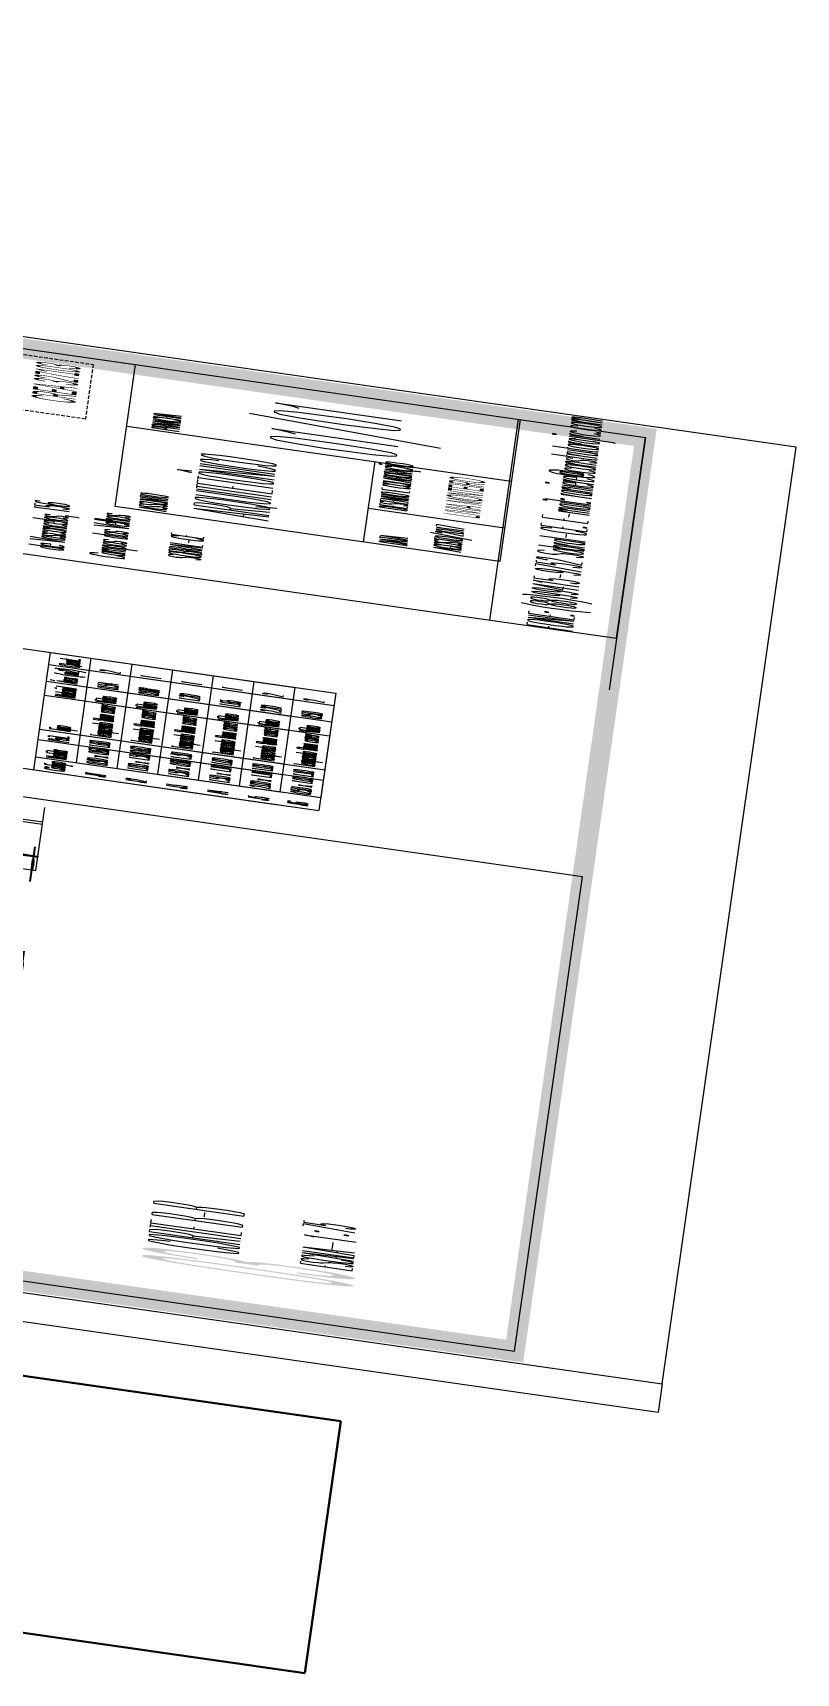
# Model space of a CAD drawing. Header units: millimetres. Extents: x -361192058 to 101130107379, y -14071650034 to 19218552450.
# Drawn here: x -130000.3 to -129774.6, y 44844 to 45329.4 of the extents above; entities that cross this region are included whole.
import ezdxf
from ezdxf.enums import TextEntityAlignment as Align

# ---------------------------------------------------------------- set-up
doc = ezdxf.new("R2010")
doc.units = ezdxf.units.MM
doc.header["$LTSCALE"] = 0.5
doc.linetypes.add('HIDDEN2', pattern=[0.1875, 0.125, -0.0625])
for name, color, linetype in [('02', 2, 'Continuous'), ('14-04-Texto-04', 3, 'Continuous'), ('CERAMICA', 8, 'Continuous'), ('CERC02', 3, 'Continuous'), ('parede', 2, 'Continuous'), ('TEXT', 2, 'Continuous'), ('TEXTO2', 3, 'Continuous'), ('TXT_0', 7, 'Continuous'), ('TXT_1', 3, 'Continuous')]:
    doc.layers.add(name, color=color, linetype=linetype)
for name, color, linetype, lineweight in [('E-TXT-G', 3, 'Continuous', 30), ('E-TXT-W', 7, 'Continuous', 15), ('E-TXT-Y', 2, 'Continuous', 40)]:
    doc.layers.add(name, color=color, linetype=linetype, lineweight=lineweight)
doc.styles.add('REG140', font='romans.shx', dxfattribs={"width": 0.8, "height": 0.35})
doc.styles.add('REG80', font='romans.shx', dxfattribs={"width": 0.8, "height": 0.1})
doc.styles.add('ROMAND', font='romand', dxfattribs={"height": 0.3})
doc.styles.add('ROMANS', font='romans', dxfattribs={"height": 0.1})
doc.styles.add('SANSSERIF', font='sas_____.pfb', dxfattribs={"height": 1})
doc.styles.add('SANSSERIF2', font='sanssb__.ttf', dxfattribs={"width": 0.8})
doc.styles.get("Standard").update_dxf_attribs({"font": 'txt.shx', "height": 0.12})
doc.dimstyles.new('ESCALA50', dxfattribs={"dimtxt": 0.1, "dimasz": 0.06, "dimexe": 0.18, "dimexo": 0.06, "dimgap": 0.1, "dimtad": 1, "dimzin": 4, "dimdsep": 46, "dimtxsty": 'Standard', "dimblk1": 'BOLA', "dimblk2": 'BOLA', "dimsah": 1, "dimcen": -0.06, "dimse1": 1, "dimse2": 1, "dimclrd": 7, "dimclrt": 3, "dimadec": 0, "dimazin": 0, "dimtfac": 1, "dimtix": 1, "dimtmove": 0, "dimatfit": 3, "dimldrblk": 'BOLA', "dimfxl": 0, "dimtolj": 1, "dimtzin": 4, "dimarcsym": 0})
picture_1 = doc.add_image_def('image2.jpg', size_in_pixel=(290, 928))

# ---------------------------------------------------------------- blocks, each defined once
blk = doc.blocks.new('Adc_nivelelev')
blk.add_hatch(color=256).paths.add_polyline_path([(0, 0), (0.1307, 0.2715), (0, 0.2715)])
for p, q in [((0, 0.4955), (0, 0)), ((-0.1376, 0.3683), (0.76, 0.3683))]:
    blk.add_line(p, q)
blk.add_lwpolyline([(-0.1307, 0.2715), (0.1307, 0.2715), (0, 0)], close=True)
at = {"flags": 8}
blk.add_attdef('NIVEL', (0.1106, 0.4235), '', height=0.1, dxfattribs=at)
blk = doc.blocks.new('IND_DES')
at = {"layer": 'E-TXT-W'}
blk.add_line((0.0269, -0.2428), (0.1984, -0.2428), dxfattribs=at)
at = {"layer": 'E-TXT-G', "style": 'REG80', "width": 0.8}
for s, p in [('ESCALA', (-0.4463, -0.2864)), ('1', (0.2426, -0.2864)), (':', (0.3988, -0.2706))]:
    blk.add_text(s, height=0.1, dxfattribs=at).set_placement(p)
blk.add_attdef('ESCALA', (0.4897, -0.2812), '', height=0.1, dxfattribs=at)
at = {"layer": 'E-TXT-W', "style": 'SANSSERIF2', "width": 0.6}
blk.add_attdef('00', text='', height=0.4, dxfattribs=at).set_placement((-0.7083, -0.2881), align=Align.CENTER)
at = {"layer": 'E-TXT-Y', "style": 'REG140', "width": 0.8}
for tag, p in [('PROJETO', (-0.4563, 0.1829)), ('DESENHO', (-0.4582, -0.0658))]:
    blk.add_attdef(tag, p, '', height=0.175, dxfattribs=at)
blk = doc.blocks.new('BOLA')
for p, q in [((0, -1.44), (0, 1.44)), ((-1.44, 0), (1.44, 0))]:
    blk.add_line(p, q)
blk.add_circle((0, 0), 0.452)
blk = doc.blocks.new('*D1858')
at = {"layer": '02', "color": 7, "lineweight": -2, "transparency": 16777216}
blk.add_line((5091.9656, 2354.0243), (5091.9656, 2356.7043), dxfattribs=at)
at = {"layer": 'Defpoints', "color": 0, "lineweight": 30, "transparency": 16777216}
for p in [(5091.5951, 2356.7643), (5091.9656, 2356.7643), (5091.5951, 2353.9643)]:
    blk.add_point(p, dxfattribs=at)
at = {"layer": '02', "color": 7, "lineweight": -2, "transparency": 16777216, "xscale": 0.06, "yscale": 0.06, "zscale": 0.06}
for p, rotation in [((5091.9656, 2356.7643), 90), ((5091.9656, 2353.9643), 270)]:
    blk.add_blockref('BOLA', p, dxfattribs=dict(at, rotation=rotation))
at = {"layer": '02', "color": 3, "transparency": 16777216, "insert": (5091.8056, 2355.3643), "char_height": 0.12, "attachment_point": 5, "rotation": 90}
blk.add_mtext('\\A1;2.80', dxfattribs=at)
blk = doc.blocks.new('*D1862')
at = {"layer": '02', "color": 7, "lineweight": -2, "transparency": 16777216}
blk.add_line((5084.348, 2354.0043), (5084.348, 2356.7043), dxfattribs=at)
at = {"layer": 'Defpoints', "color": 0, "lineweight": 30, "transparency": 16777216}
for p in [(5084.0451, 2356.7643), (5084.348, 2356.7643), (5084.0451, 2353.9443)]:
    blk.add_point(p, dxfattribs=at)
at = {"layer": '02', "color": 7, "lineweight": -2, "transparency": 16777216, "xscale": 0.06, "yscale": 0.06, "zscale": 0.06}
for p, rotation in [((5084.348, 2356.7643), 90), ((5084.348, 2353.9443), 270)]:
    blk.add_blockref('BOLA', p, dxfattribs=dict(at, rotation=rotation))
at = {"layer": '02', "color": 3, "transparency": 16777216, "insert": (5084.188, 2355.3543), "char_height": 0.12, "attachment_point": 5, "rotation": 90}
blk.add_mtext('\\A1;2.82', dxfattribs=at)
blk = doc.blocks.new('*D1863')
at = {"layer": '02', "color": 7, "lineweight": -2, "transparency": 16777216}
blk.add_line((5085.1951, 2358.9043), (5085.1951, 2354.0043), dxfattribs=at)
at = {"layer": 'Defpoints', "color": 0, "lineweight": 30, "transparency": 16777216}
for p in [(5085.1951, 2358.9643), (5085.1951, 2353.9443), (5085.1951, 2353.9443)]:
    blk.add_point(p, dxfattribs=at)
at = {"layer": '02', "color": 7, "lineweight": -2, "transparency": 16777216, "xscale": 0.06, "yscale": 0.06, "zscale": 0.06}
for p, rotation in [((5085.1951, 2358.9643), 90), ((5085.1951, 2353.9443), 270)]:
    blk.add_blockref('BOLA', p, dxfattribs=dict(at, rotation=rotation))
at = {"layer": '02', "color": 3, "transparency": 16777216, "insert": (5085.0351, 2356.4543), "char_height": 0.12, "attachment_point": 5, "rotation": 90}
blk.add_mtext('\\A1;5.02', dxfattribs=at)
blk = doc.blocks.new('APROVADO QUADRA 21.2 MBVII')
at = {"lineweight": 18}
for p, q in [((5098.8681, 2353.8207), (5105.6857, 2353.8207)), ((5098.8681, 2353.6158), (5105.6857, 2353.6158)), ((5098.8681, 2353.4109), (5105.6857, 2353.4109)), ((5098.8681, 2353.2059), (5105.6857, 2353.2059)), ((5098.8681, 2353.001), (5105.6857, 2353.001)), ((5098.8681, 2352.7961), (5105.6857, 2352.7961))]:
    blk.add_line(p, q, dxfattribs=at)
at = {"layer": '02', "lineweight": 18}
for p, q in [((5124.8988, 2378.8065), (5124.8988, 2351.2457)), ((5111.7738, 2371.8085), (5111.7738, 2351.2457)), ((5124.8988, 2351.2457), (5108.4054, 2351.2457))]:
    blk.add_line(p, q, dxfattribs=at)
at = {"layer": '02', "color": 0, "lineweight": 18}
for p, q in [((5124.8988, 2371.8085), (5124.8988, 2351.2457)), ((5105.6857, 2352.5912), (5098.8681, 2352.5912)), ((5111.7738, 2351.2457), (5124.8988, 2351.2457))]:
    blk.add_line(p, q, dxfattribs=at)
at = {"layer": '02', "color": 3, "lineweight": 18}
blk.add_line((5105.6857, 2352.5912), (5098.0195, 2352.5912), dxfattribs=at)
at = {"layer": '02', "lineweight": 18}
for points in [[(5064.4488, 2350.4957), (5125.6488, 2350.4957), (5125.6488, 2395.0457), (5064.4488, 2395.0457)], [(5065.1988, 2351.2457), (5096.1775, 2351.2457), (5096.1775, 2360.493), (5065.1988, 2360.493)]]:
    blk.add_lwpolyline(points, close=True, dxfattribs=at)
at = {"layer": '02', "lineweight": 18, "const_width": 0.1}
blk.add_lwpolyline([(5065.1988, 2351.2457), (5124.8988, 2351.2457), (5124.8988, 2394.2957), (5065.1988, 2394.2957)], close=True, dxfattribs=at)
at = {"layer": '02', "lineweight": 18}
blk.add_lwpolyline([(5064.4488, 2350.4957), (5062.5738, 2350.4957), (5062.5738, 2369.9957), (5064.4488, 2371.8707), (5065.1988, 2371.8707)], dxfattribs=at)
at = {"layer": '02', "color": 4, "linetype": 'HIDDEN2', "lineweight": 18}
blk.add_lwpolyline([(5120.9513, 2356.1639), (5124.5165, 2356.1639), (5124.5165, 2354.0186), (5120.9513, 2354.0186)], close=True, dxfattribs=at)
at = {"layer": '14-04-Texto-04', "lineweight": 18}
blk.add_line((5120.8789, 2353.81), (5120.8789, 2351.8759), dxfattribs=at)
at = {"layer": 'CERAMICA', "lineweight": 18}
blk.add_line((5117.8087, 2351.8759), (5117.8087, 2352.5609), dxfattribs=at)
at = {"layer": 'CERC02', "lineweight": 18}
for p, q in [((5098.0228, 2357.2531), (5098.0228, 2352.7961)), ((5098.0228, 2357.2531), (5098.0228, 2352.5912)), ((5105.6857, 2357.2531), (5105.6857, 2352.7961)), ((5105.6857, 2357.2531), (5105.6857, 2352.5912)), ((5098.0228, 2354.0256), (5105.6857, 2354.0256)), ((5115.6141, 2353.81), (5124.8939, 2353.81)), ((5115.6141, 2351.8759), (5115.6141, 2353.81)), ((5115.6141, 2352.5609), (5120.8789, 2352.5609)), ((5111.7738, 2351.8832), (5124.8988, 2351.8832)), ((5124.8939, 2351.8759), (5115.6141, 2351.8759))]:
    blk.add_line(p, q, dxfattribs=at)
at = {"layer": 'parede', "lineweight": 18}
for p, q in [((5091.5951, 2357.1389), (5091.5951, 2353.9443)), ((5094.5951, 2353.9443), (5094.5951, 2356.4443)), ((5094.7451, 2353.9443), (5094.7451, 2356.4443)), ((5091.5951, 2353.9443), (5095.7137, 2353.9443))]:
    blk.add_line(p, q, dxfattribs=at)
at = {"layer": 'TXT_0', "lineweight": 18}
for p, q in [((5098.8681, 2354.0256), (5098.8681, 2352.7961)), ((5098.8681, 2354.0256), (5098.8681, 2352.5912)), ((5099.9952, 2354.0256), (5099.9952, 2352.7961)), ((5099.9952, 2354.0256), (5099.9952, 2352.5912)), ((5100.6817, 2354.0256), (5100.6817, 2352.7961)), ((5100.6817, 2354.0256), (5100.6817, 2352.5912)), ((5102.8918, 2354.0256), (5102.8918, 2352.7961)), ((5102.8918, 2354.0256), (5102.8918, 2352.5912)), ((5103.8139, 2354.0256), (5103.8139, 2352.7961)), ((5103.8139, 2354.0256), (5103.8139, 2352.5912)), ((5104.8897, 2354.0256), (5104.8897, 2352.7961)), ((5104.8897, 2354.0256), (5104.8897, 2352.5912))]:
    blk.add_line(p, q, dxfattribs=at)
at = {"lineweight": 18}
ref = blk.add_blockref('IND_DES', (5069.9724, 2352.8459), dxfattribs=dict(at, xscale=2.591993519999988, yscale=2.591993519999988, zscale=2.591993519999988))
ref.add_attrib('00', '03', dxfattribs={"layer": 'E-TXT-W', "height": 1.0368, "style": 'SANSSERIF', "width": 0.6}).set_placement((5068.1365, 2352.0992), align=Align.CENTER)
ref.add_attrib('DESENHO', 'CORTE B-B', (5068.7848, 2352.6753), dxfattribs={"layer": 'E-TXT-Y', "height": 0.4536, "style": 'REG140', "width": 0.8})
ref.add_attrib('ESCALA', '75', (5071.2418, 2352.1169), dxfattribs={"layer": 'E-TXT-G', "height": 0.2592, "style": 'REG80', "width": 0.8})
at = {"layer": 'TXT_0', "lineweight": 18}
ref = blk.add_blockref('Adc_nivelelev', (5092.4861, 2353.9443), dxfattribs=dict(at, xscale=0.8626357221426701, yscale=0.8626357221426701, zscale=0.8626357221426701))
ref.add_attrib('NIVEL', '0.03', (5092.5815, 2354.3096), dxfattribs={"height": 0.08626, "flags": 8})
at = {"color": 0, "lineweight": 13, "flags": 8}
for p in [(4700.7247, 2280.1125), (4699.5738, 2277.8964), (4702.3546, 2276.195), (4703.6722, 2274.085), (4699.8445, 2272.2194), (4703.0488, 2270.137), (4703.0877, 2267.9803), (4700.6523, 2261.5216), (4700.7007, 2257.1593)]:
    blk.add_attdef('NIVEL', p, '', height=0.075, dxfattribs=at)
for rotation, width, p in [(90, 0.8, (4700.8205, 2275.7521)), (270, 0.6, (4703.8437, 2274.9021)), (90, 0.8, (4701.5575, 2268.5021)), (180, 0.6, (4651.1817, 2236.1931))]:
    blk.add_attdef('$PORTA', text='', height=0.09, rotation=rotation, dxfattribs=dict(at, width=width)).set_placement(p, align=Align.MIDDLE)
for p in [(4654.176, 2240.463), (4648.499, 2240.1923), (4637.8012, 2239.3845), (4633.4388, 2239.3361), (4656.3921, 2239.3121), (4652.4746, 2237.6822), (4644.2598, 2236.9491), (4646.4166, 2236.988), (4650.3646, 2236.3646)]:
    blk.add_attdef('NIVEL', p, '', height=0.075, rotation=270, dxfattribs=at)
at = {"color": 0, "lineweight": 13, "width": 0.8, "flags": 8}
for p in [(4652.0317, 2239.2163), (4644.7817, 2238.4793)]:
    blk.add_attdef('$PORTA', text='', height=0.09, dxfattribs=at).set_placement(p, align=Align.MIDDLE)
at = {"layer": 'TEXT', "lineweight": 18, "style": 'SANSSERIF'}
for s, height, p in [('CREA 327103', 0.218329, (5121.802, 2354.2983)), ('LIVIA MONTEIRO', 0.176803, (5118.1637, 2352.1822))]:
    blk.add_text(s, height=height, dxfattribs=at).set_placement(p, align=Align.TOP_LEFT)
at = {"layer": 'TEXTO2', "lineweight": 18, "style": 'ROMAND'}
for s, height, p in [('de Vasconcelos, 156', 0.17525, (5112.3003, 2354.121)), ('Campos dos Velhos', 0.17525, (5112.3052, 2353.815)), ('FONE: (88)99415-9752 Sobral-CE. E-mail: raniere@construtorajrc.com', 0.228564, (5111.7831, 2351.5826))]:
    blk.add_text(s, height=height, dxfattribs=at).set_placement(p, align=Align.MIDDLE_LEFT)
at = {"layer": 'TEXTO2', "lineweight": 18, "style": 'ROMANS'}
for s, height, p in [('ASSUNTO', 0.1378, (5115.761, 2353.6922)), ('PRANCHA', 0.1378, (5120.9858, 2353.6849)), ('ARQUITETÔNICO', 0.375519, (5116.0895, 2353.4214)), ('SOBRAL-CE', 0.16182, (5112.9199, 2353.5131)), ('01/01', 0.63428, (5121.1993, 2353.0932)), ('DESENHO E COLABORAÇÃO', 0.1378, (5117.9925, 2352.507)), ('DATA', 0.1378, (5115.761, 2352.4829)), ('AGOSTO/2017', 0.1378, (5115.8645, 2352.2122))]:
    blk.add_text(s, height=height, dxfattribs=at).set_placement(p, align=Align.TOP_LEFT)
at = {"layer": 'TXT_0', "lineweight": 18}
for s, height, p in [('J1', 0.10246, (5098.1765, 2353.667)), ('0.90 x 0.60', 0.102459, (5098.9449, 2353.667)), ('1.60', 0.10246, (5100.072, 2353.667)), ('Temperado 8mm correr', 0.102459, (5100.7585, 2353.667)), ('Vidro', 0.10246, (5102.9686, 2353.667)), ('0.54', 0.10246, (5103.8907, 2353.667)), ('2', 0.1025, (5104.9666, 2353.667)), ('J2', 0.10246, (5098.1765, 2353.4621)), ('1.00 x 1.50', 0.102459, (5098.9449, 2353.4621)), ('0.60', 0.10246, (5100.072, 2353.4621)), ('Temperado 8mm correr', 0.102459, (5100.7585, 2353.4621)), ('Vidro', 0.10246, (5102.9686, 2353.4621)), ('0.88', 0.10246, (5103.8907, 2353.4621)), ('1', 0.1025, (5104.9666, 2353.4621)), ('J3', 0.10246, (5098.1765, 2353.2572)), ('1.50 x 0.80', 0.102459, (5098.9449, 2353.2572)), ('1.30', 0.10246, (5100.072, 2353.2572)), ('Temperado 8mm correr', 0.102459, (5100.7585, 2353.2572)), ('Vidro', 0.10246, (5102.9686, 2353.2572)), ('1.20', 0.10246, (5103.8907, 2353.2572)), ('1', 0.1025, (5104.9666, 2353.2572)), ('J4', 0.10246, (5098.1765, 2353.0522)), ('1.50 x 1.10', 0.102459, (5098.9449, 2353.0522)), ('1.00', 0.10246, (5100.072, 2353.0522)), ('Temperado 8mm correr', 0.102459, (5100.7585, 2353.0522)), ('Vidro', 0.10246, (5102.9686, 2353.0522)), ('1.65', 0.10246, (5103.8907, 2353.0522)), ('1', 0.1025, (5104.9666, 2353.0522)), ('J5', 0.10246, (5098.1765, 2352.8473)), ('2.00 x 1.10', 0.102459, (5098.9449, 2352.8473)), ('1.00', 0.10246, (5100.072, 2352.8473)), ('Temperado 8mm correr', 0.102459, (5100.7585, 2352.8473)), ('Vidro', 0.10246, (5102.9686, 2352.8473)), ('2.20', 0.10246, (5103.8907, 2352.8473)), ('2', 0.1025, (5104.9666, 2352.8473)), ('J6', 0.10246, (5098.1835, 2352.6497)), ('0.50 x 1.00', 0.102459, (5098.9449, 2352.6424)), ('1.10', 0.10246, (5100.072, 2352.6424)), ('Temperado 8mm correr', 0.102459, (5100.7585, 2352.6424)), ('Vidro', 0.10246, (5102.9686, 2352.6424)), ('0.50', 0.10246, (5103.8907, 2352.6424)), ('2', 0.1025, (5104.9666, 2352.6424))]:
    blk.add_text(s, height=height, dxfattribs=at).set_placement(p)
at = {"layer": 'TXT_1', "lineweight": 18}
for s, p in [('Área (m2)', (5103.8907, 2353.8719)), ('Código', (5098.1765, 2353.8719)), ('Medida', (5098.9449, 2353.8719)), ('Peit.', (5100.072, 2353.8719)), ('Tipo', (5100.7585, 2353.8719)), ('Material', (5102.9686, 2353.8719)), ('Quant.', (5104.9666, 2353.8719))]:
    blk.add_text(s, height=0.10246, dxfattribs=at).set_placement(p)
at = {"layer": '02', "color": 6}
for base, p1, p2, picture, middle in [((5085.1951, 2353.9443), (5085.1951, 2358.9643), (5085.1951, 2353.9443), '*D1863', (5085.0351, 2356.4543)), ((5084.348, 2356.7643), (5084.0451, 2353.9443), (5084.0451, 2356.7643), '*D1862', (5084.188, 2355.3543)), ((5091.9656, 2356.7643), (5091.5951, 2353.9643), (5091.5951, 2356.7643), '*D1858', (5091.8056, 2355.3643))]:
    dim = blk.add_linear_dim(base=base, p1=p1, p2=p2, angle=90, dimstyle='ESCALA50', override={"dimfxl": 0.18}, dxfattribs=at)
    dim.commit()
    dim.dimension.update_dxf_attribs({"geometry": picture, "text_midpoint": middle})
at = {"layer": '02', "color": 0, "lineweight": 30}
image = blk.add_image(picture_1, insert=(5042.653, 2352.0523), size_in_units=(16.4637, 52.6838), dxfattribs=at)
image.dxf.flags = 7

msp = doc.modelspace()

# ---------------------------------------------------------------- block references
at = {"layer": '02', "color": 0, "lineweight": 30, "xscale": -4.574818403918471, "yscale": -59.40450511825884, "zscale": 4.574818403918471, "rotation": 261.8606972171988}
msp.add_blockref('APROVADO QUADRA 21.2 MBVII', (5129.041, 2225.201), dxfattribs=at)

doc.saveas('drawing.dxf')
